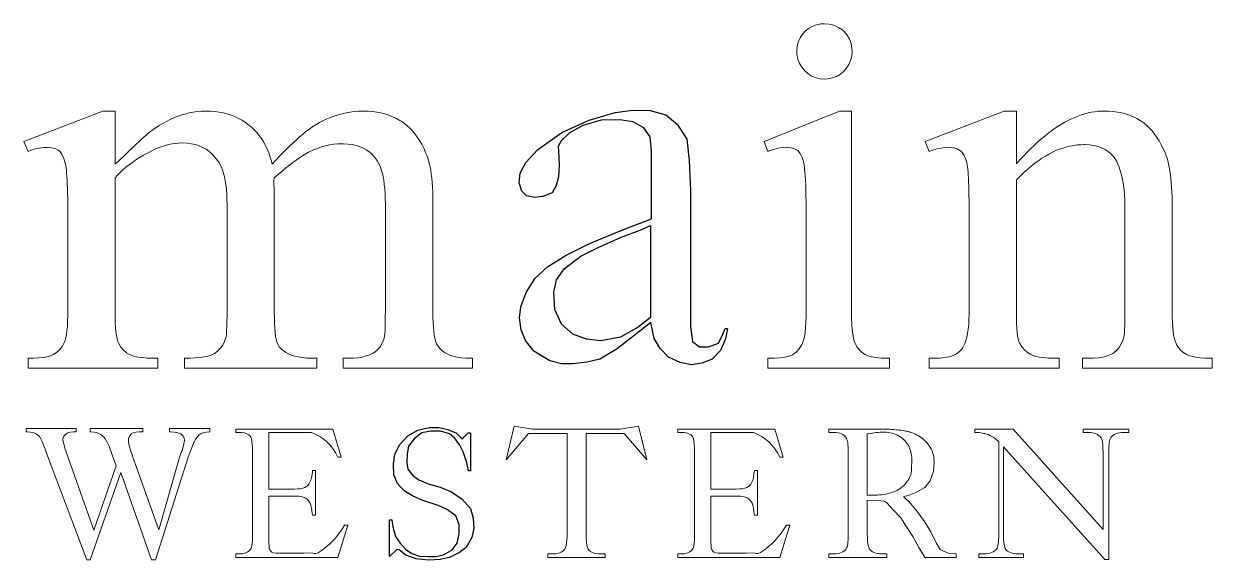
# Model space of a CAD drawing. Extents: x 182 to 1067, y -1436 to 264.
# Drawn here: x 265.94 to 280.24, y 156.9 to 163.36 of the extents above; entities that cross this region are included whole.
import ezdxf

# ---------------------------------------------------------------- set-up
doc = ezdxf.new("R2010")
doc.units = 0
doc.header["$LTSCALE"] = 12
doc.header["$MEASUREMENT"] = 0
doc.layers.add('L18', color=4, linetype='CONTINUOUS')

msp = doc.modelspace()

# ---------------------------------------------------------------- linework, layer by layer
at = {"layer": 'L18', "lineweight": 0}
for points in [[(275.576, 163.363), (275.536, 163.361), (275.48, 163.351), (275.429, 163.332), (275.382, 163.305), (275.339, 163.268), (275.312, 163.238), (275.281, 163.192), (275.259, 163.142), (275.246, 163.088), (275.241, 163.032), (275.243, 162.991), (275.254, 162.937), (275.274, 162.886), (275.302, 162.839), (275.339, 162.795), (275.37, 162.768), (275.416, 162.737), (275.465, 162.715), (275.519, 162.701), (275.576, 162.697), (275.616, 162.699), (275.67, 162.71), (275.721, 162.729), (275.768, 162.758), (275.812, 162.795), (275.837, 162.824), (275.868, 162.871), (275.89, 162.921), (275.903, 162.974), (275.907, 163.032), (275.905, 163.07), (275.895, 163.125), (275.876, 163.176), (275.848, 163.224), (275.812, 163.268), (275.783, 163.293), (275.737, 163.324), (275.686, 163.346), (275.633, 163.359), (275.576, 163.363)], [(276.89, 158.023), (276.893, 158.041), (276.894, 158.063), (276.895, 158.085), (276.895, 158.103), (276.893, 158.125), (276.89, 158.146), (276.886, 158.167), (276.881, 158.188), (276.874, 158.207), (276.867, 158.227), (276.858, 158.245), (276.848, 158.264), (276.836, 158.281), (276.824, 158.298), (276.81, 158.315), (276.804, 158.321), (276.789, 158.337), (276.772, 158.353), (276.755, 158.367), (276.738, 158.38), (276.72, 158.392), (276.702, 158.404), (276.683, 158.414), (276.663, 158.424), (276.643, 158.433), (276.623, 158.441), (276.602, 158.447), (276.6, 158.448), (276.585, 158.452), (276.569, 158.456), (276.553, 158.459), (276.535, 158.462), (276.516, 158.465), (276.496, 158.468), (276.476, 158.471), (276.454, 158.473), (276.432, 158.475), (276.409, 158.477), (276.385, 158.478), (276.359, 158.48), (276.333, 158.481), (276.306, 158.482), (276.278, 158.482), (276.249, 158.483), (276.22, 158.483), (275.628, 158.483), (275.628, 158.441), (275.689, 158.441), (275.714, 158.44), (275.738, 158.437), (275.76, 158.431), (275.78, 158.424), (275.798, 158.415), (275.814, 158.404), (275.828, 158.39), (275.834, 158.383), (275.841, 158.371), (275.846, 158.356), (275.851, 158.339), (275.855, 158.318), (275.858, 158.295), (275.86, 158.269), (275.861, 158.241), (275.862, 158.209), (275.862, 157.21), (275.862, 157.208), (275.861, 157.177), (275.86, 157.149), (275.858, 157.123), (275.855, 157.101), (275.852, 157.082), (275.847, 157.066), (275.842, 157.052), (275.837, 157.042), (275.827, 157.03), (275.813, 157.016), (275.797, 157.004), (275.779, 156.995), (275.76, 156.988), (275.738, 156.982), (275.715, 156.979), (275.689, 156.978), (275.628, 156.978), (275.628, 156.936), (276.324, 156.936), (276.324, 156.978), (276.26, 156.978), (276.237, 156.979), (276.214, 156.982), (276.192, 156.987), (276.172, 156.994), (276.154, 157.003), (276.138, 157.015), (276.124, 157.028), (276.118, 157.036), (276.111, 157.048), (276.106, 157.063), (276.101, 157.08), (276.097, 157.1), (276.094, 157.123), (276.092, 157.149), (276.091, 157.178), (276.09, 157.21), (276.09, 157.627), (276.217, 157.623), (276.295, 157.614), (276.324, 157.593), (276.407, 157.505), (276.493, 157.414), (276.562, 157.304), (276.64, 157.189), (276.71, 157.055), (276.784, 156.936), (277.159, 156.936), (277.159, 156.98), (277.063, 156.989), (277.007, 157.01), (276.966, 157.034), (276.918, 157.114), (276.854, 157.245), (276.779, 157.368), (276.691, 157.489), (276.592, 157.612), (276.53, 157.663), (276.53, 157.671), (276.584, 157.684), (276.683, 157.721), (276.782, 157.78), (276.846, 157.858), (276.886, 157.976), (276.895, 158.085)]]:
    msp.add_lwpolyline(points, dxfattribs=at)
for points in [[(270.032, 162.312), (270.016, 162.312), (269.967, 162.31), (269.917, 162.306), (269.867, 162.299), (269.818, 162.291), (269.77, 162.28), (269.721, 162.267), (269.673, 162.251), (269.625, 162.233), (269.577, 162.213), (269.529, 162.191), (269.5, 162.175), (269.468, 162.156), (269.435, 162.135), (269.401, 162.112), (269.367, 162.087), (269.331, 162.06), (269.295, 162.031), (269.258, 162), (269.22, 161.966), (269.181, 161.93), (269.141, 161.892), (269.101, 161.852), (269.059, 161.811), (269.017, 161.767), (268.974, 161.72), (268.93, 161.672), (268.921, 161.707), (268.906, 161.758), (268.889, 161.807), (268.87, 161.853), (268.849, 161.898), (268.826, 161.94), (268.801, 161.98), (268.774, 162.018), (268.744, 162.054), (268.713, 162.087), (268.679, 162.119), (268.644, 162.148), (268.607, 162.174), (268.566, 162.201), (268.524, 162.224), (268.48, 162.245), (268.434, 162.262), (268.388, 162.278), (268.34, 162.29), (268.29, 162.3), (268.24, 162.307), (268.187, 162.311), (268.134, 162.312), (268.127, 162.312), (268.077, 162.31), (268.028, 162.306), (267.978, 162.299), (267.929, 162.289), (267.879, 162.276), (267.829, 162.261), (267.779, 162.243), (267.747, 162.23), (267.701, 162.21), (267.657, 162.188), (267.613, 162.164), (267.569, 162.138), (267.527, 162.111), (267.485, 162.081), (267.445, 162.049), (267.444, 162.049), (267.43, 162.037), (267.411, 162.021), (267.389, 162.001), (267.361, 161.976), (267.329, 161.946), (267.292, 161.912), (267.25, 161.873), (267.204, 161.83), (267.154, 161.781), (267.098, 161.729), (267.038, 161.672), (267.038, 162.312), (266.89, 162.312), (265.939, 161.944), (265.991, 161.826), (266.028, 161.839), (266.082, 161.855), (266.132, 161.866), (266.179, 161.873), (266.222, 161.875), (266.276, 161.871), (266.324, 161.858), (266.363, 161.836), (266.378, 161.822), (266.403, 161.786), (266.423, 161.741), (266.439, 161.685), (266.44, 161.682), (266.444, 161.657), (266.448, 161.628), (266.452, 161.596), (266.455, 161.559), (266.458, 161.518), (266.461, 161.473), (266.463, 161.424), (266.465, 161.371), (266.467, 161.314), (266.468, 161.253), (266.469, 161.188), (266.47, 161.119), (266.47, 161.045), (266.47, 159.896), (266.469, 159.841), (266.467, 159.777), (266.464, 159.719), (266.459, 159.668), (266.453, 159.622), (266.445, 159.583), (266.436, 159.549), (266.425, 159.522), (266.425, 159.521), (266.4, 159.476), (266.37, 159.437), (266.335, 159.405), (266.294, 159.381), (266.291, 159.379), (266.259, 159.365), (266.219, 159.354), (266.173, 159.346), (266.119, 159.34), (266.059, 159.336), (265.991, 159.335), (265.991, 159.217), (267.552, 159.217), (267.552, 159.335), (267.49, 159.335), (267.425, 159.338), (267.367, 159.343), (267.317, 159.349), (267.274, 159.358), (267.238, 159.368), (267.21, 159.381), (267.176, 159.401), (267.139, 159.431), (267.108, 159.469), (267.083, 159.512), (267.083, 159.512), (267.073, 159.537), (267.063, 159.57), (267.056, 159.608), (267.049, 159.652), (267.044, 159.704), (267.041, 159.761), (267.039, 159.825), (267.038, 159.896), (267.038, 161.508), (267.039, 161.508), (267.068, 161.541), (267.099, 161.573), (267.133, 161.604), (267.169, 161.635), (267.207, 161.665), (267.247, 161.694), (267.289, 161.723), (267.333, 161.752), (267.38, 161.779), (267.428, 161.806), (267.479, 161.833), (267.508, 161.847), (267.556, 161.869), (267.605, 161.887), (267.653, 161.902), (267.702, 161.913), (267.75, 161.922), (267.799, 161.926), (267.848, 161.928), (267.854, 161.928), (267.907, 161.925), (267.957, 161.919), (268.004, 161.908), (268.05, 161.893), (268.092, 161.874), (268.133, 161.851), (268.171, 161.824), (268.207, 161.793), (268.24, 161.757), (268.272, 161.718), (268.278, 161.708), (268.297, 161.677), (268.314, 161.643), (268.329, 161.605), (268.342, 161.564), (268.354, 161.52), (268.363, 161.474), (268.371, 161.423), (268.377, 161.37), (268.382, 161.313), (268.384, 161.253), (268.385, 161.189), (268.385, 159.896), (268.385, 159.843), (268.384, 159.774), (268.383, 159.714), (268.38, 159.664), (268.377, 159.624), (268.373, 159.593), (268.368, 159.571), (268.356, 159.538), (268.333, 159.494), (268.306, 159.455), (268.272, 159.422), (268.234, 159.394), (268.225, 159.389), (268.193, 159.374), (268.154, 159.362), (268.11, 159.352), (268.06, 159.345), (268.003, 159.339), (267.941, 159.336), (267.872, 159.335), (267.872, 159.217), (269.467, 159.217), (269.467, 159.335), (269.409, 159.336), (269.346, 159.338), (269.29, 159.344), (269.24, 159.351), (269.196, 159.361), (269.158, 159.373), (269.126, 159.387), (269.087, 159.409), (269.046, 159.44), (269.014, 159.474), (268.992, 159.512), (268.983, 159.534), (268.975, 159.564), (268.969, 159.601), (268.963, 159.645), (268.959, 159.697), (268.956, 159.756), (268.955, 159.822), (268.954, 159.896), (268.954, 161.331), (268.947, 161.472), (268.954, 161.508), (268.956, 161.51), (269.003, 161.551), (269.049, 161.59), (269.093, 161.627), (269.136, 161.661), (269.178, 161.693), (269.218, 161.722), (269.257, 161.75), (269.295, 161.774), (269.332, 161.796), (269.367, 161.816), (269.402, 161.833), (269.424, 161.843), (269.473, 161.863), (269.522, 161.88), (269.571, 161.894), (269.62, 161.904), (269.669, 161.912), (269.718, 161.917), (269.767, 161.918), (269.787, 161.918), (269.842, 161.915), (269.893, 161.908), (269.942, 161.896), (269.987, 161.881), (270.03, 161.862), (270.069, 161.839), (270.106, 161.812), (270.14, 161.781), (270.17, 161.747), (270.198, 161.708), (270.214, 161.679), (270.228, 161.646), (270.242, 161.61), (270.253, 161.57), (270.263, 161.526), (270.271, 161.479), (270.278, 161.428), (270.284, 161.374), (270.288, 161.316), (270.29, 161.255), (270.291, 161.189), (270.291, 159.896), (270.29, 159.854), (270.29, 159.784), (270.289, 159.723), (270.287, 159.672), (270.284, 159.631), (270.281, 159.6), (270.277, 159.577), (270.273, 159.564), (270.253, 159.516), (270.228, 159.474), (270.198, 159.438), (270.163, 159.41), (270.143, 159.398), (270.104, 159.378), (270.061, 159.363), (270.013, 159.35), (269.962, 159.342), (269.906, 159.336), (269.846, 159.335), (269.781, 159.335), (269.781, 159.217), (271.338, 159.217), (271.338, 159.335), (271.328, 159.335), (271.264, 159.336), (271.206, 159.341), (271.154, 159.348), (271.108, 159.359), (271.068, 159.372), (271.035, 159.387), (271.004, 159.405), (270.963, 159.436), (270.931, 159.471), (270.907, 159.509), (270.907, 159.51), (270.896, 159.539), (270.888, 159.574), (270.88, 159.614), (270.874, 159.66), (270.869, 159.711), (270.865, 159.767), (270.863, 159.829), (270.863, 159.896), (270.863, 161.189), (270.863, 161.218), (270.862, 161.281), (270.86, 161.341), (270.857, 161.398), (270.853, 161.452), (270.848, 161.504), (270.842, 161.553), (270.836, 161.599), (270.828, 161.642), (270.819, 161.682), (270.809, 161.72), (270.799, 161.755), (270.787, 161.787), (270.775, 161.814), (270.752, 161.864), (270.728, 161.912), (270.702, 161.956), (270.674, 161.998), (270.646, 162.037), (270.616, 162.073), (270.584, 162.107), (270.551, 162.138), (270.516, 162.165), (270.48, 162.191), (270.466, 162.199), (270.423, 162.223), (270.378, 162.244), (270.333, 162.262), (270.286, 162.277), (270.238, 162.29), (270.188, 162.299), (270.138, 162.307), (270.086, 162.311)], [(275.899, 162.312), (275.755, 162.312), (274.85, 161.945), (274.895, 161.826), (274.896, 161.827), (274.959, 161.848), (275.017, 161.864), (275.07, 161.873), (275.118, 161.876), (275.153, 161.874), (275.208, 161.861), (275.253, 161.836), (275.282, 161.802), (275.307, 161.753), (275.325, 161.689), (275.325, 161.687), (275.331, 161.658), (275.335, 161.623), (275.339, 161.582), (275.343, 161.536), (275.346, 161.484), (275.349, 161.427), (275.351, 161.364), (275.352, 161.295), (275.354, 161.221), (275.354, 161.141), (275.355, 161.055), (275.355, 159.896), (275.354, 159.841), (275.352, 159.767), (275.348, 159.701), (275.342, 159.644), (275.334, 159.594), (275.324, 159.552), (275.312, 159.519), (275.302, 159.499), (275.27, 159.449), (275.233, 159.408), (275.19, 159.378), (275.182, 159.373), (275.145, 159.359), (275.098, 159.349), (275.041, 159.341), (274.973, 159.337), (274.895, 159.335), (274.895, 159.217), (276.356, 159.217), (276.356, 159.335), (276.336, 159.335), (276.262, 159.337), (276.197, 159.343), (276.143, 159.352), (276.098, 159.365), (276.064, 159.381), (276.046, 159.392), (276.004, 159.426), (275.969, 159.47), (275.942, 159.522), (275.934, 159.541), (275.924, 159.579), (275.915, 159.625), (275.908, 159.68), (275.903, 159.743), (275.901, 159.815), (275.899, 159.896)], [(276.786, 161.944), (276.837, 161.826), (276.875, 161.839), (276.928, 161.855), (276.979, 161.866), (277.025, 161.873), (277.068, 161.876), (277.073, 161.876), (277.127, 161.871), (277.173, 161.856), (277.213, 161.833), (277.233, 161.813), (277.256, 161.777), (277.276, 161.73), (277.292, 161.672), (277.294, 161.662), (277.297, 161.64), (277.3, 161.613), (277.303, 161.582), (277.305, 161.545), (277.308, 161.505), (277.31, 161.459), (277.312, 161.409), (277.313, 161.354), (277.314, 161.295), (277.315, 161.232), (277.316, 161.163), (277.316, 161.09), (277.316, 161.012), (277.316, 159.896), (277.316, 159.865), (277.314, 159.8), (277.311, 159.74), (277.305, 159.685), (277.298, 159.634), (277.289, 159.588), (277.278, 159.547), (277.265, 159.511), (277.25, 159.48), (277.234, 159.453), (277.224, 159.441), (277.196, 159.413), (277.162, 159.389), (277.122, 159.37), (277.077, 159.354), (277.026, 159.344), (276.969, 159.337), (276.906, 159.335), (276.837, 159.335), (276.837, 159.217), (278.398, 159.217), (278.398, 159.335), (278.337, 159.336), (278.272, 159.338), (278.214, 159.343), (278.163, 159.349), (278.12, 159.358), (278.085, 159.368), (278.057, 159.381), (278.017, 159.405), (277.981, 159.436), (277.949, 159.474), (277.923, 159.519), (277.915, 159.537), (277.907, 159.566), (277.9, 159.602), (277.895, 159.646), (277.89, 159.697), (277.887, 159.756), (277.885, 159.822), (277.885, 159.896), (277.885, 161.482), (277.895, 161.493), (277.937, 161.535), (277.98, 161.575), (278.022, 161.613), (278.064, 161.649), (278.107, 161.683), (278.149, 161.714), (278.191, 161.743), (278.234, 161.769), (278.276, 161.793), (278.319, 161.815), (278.361, 161.835), (278.404, 161.852), (278.446, 161.867), (278.488, 161.88), (278.531, 161.89), (278.574, 161.898), (278.616, 161.904), (278.659, 161.907), (278.701, 161.909), (278.709, 161.909), (278.764, 161.906), (278.817, 161.899), (278.865, 161.887), (278.91, 161.871), (278.952, 161.85), (278.989, 161.826), (279.023, 161.796), (279.053, 161.763), (279.08, 161.725), (279.092, 161.704), (279.107, 161.672), (279.122, 161.636), (279.135, 161.598), (279.146, 161.557), (279.157, 161.512), (279.166, 161.466), (279.173, 161.416), (279.18, 161.364), (279.184, 161.309), (279.188, 161.251), (279.19, 161.191), (279.191, 161.127), (279.191, 159.896), (279.191, 159.869), (279.19, 159.796), (279.189, 159.733), (279.187, 159.681), (279.184, 159.64), (279.181, 159.608), (279.177, 159.588), (279.166, 159.553), (279.146, 159.507), (279.12, 159.465), (279.091, 159.43), (279.056, 159.4), (279.045, 159.392), (279.011, 159.375), (278.971, 159.36), (278.924, 159.349), (278.871, 159.341), (278.812, 159.336), (278.746, 159.335), (278.681, 159.335), (278.681, 159.217), (280.242, 159.217), (280.242, 159.335), (280.224, 159.335), (280.157, 159.337), (280.097, 159.341), (280.044, 159.347), (279.999, 159.356), (279.961, 159.367), (279.931, 159.381), (279.901, 159.399), (279.863, 159.43), (279.831, 159.467), (279.807, 159.509), (279.807, 159.511), (279.795, 159.539), (279.786, 159.573), (279.777, 159.613), (279.771, 159.659), (279.766, 159.709), (279.762, 159.766), (279.76, 159.828), (279.759, 159.896), (279.759, 161.18), (279.759, 161.216), (279.758, 161.278), (279.756, 161.337), (279.753, 161.394), (279.749, 161.448), (279.744, 161.499), (279.738, 161.548), (279.732, 161.594), (279.724, 161.637), (279.715, 161.678), (279.706, 161.716), (279.695, 161.751), (279.683, 161.784), (279.674, 161.808), (279.651, 161.859), (279.628, 161.907), (279.602, 161.953), (279.576, 161.995), (279.548, 162.035), (279.518, 162.072), (279.487, 162.106), (279.455, 162.137), (279.422, 162.165), (279.387, 162.191), (279.375, 162.199), (279.334, 162.222), (279.291, 162.243), (279.246, 162.261), (279.199, 162.277), (279.152, 162.29), (279.102, 162.299), (279.05, 162.307), (278.997, 162.311), (278.943, 162.312), (278.905, 162.311), (278.866, 162.309), (278.827, 162.304), (278.788, 162.297), (278.748, 162.289), (278.709, 162.279), (278.669, 162.266), (278.629, 162.252), (278.589, 162.236), (278.549, 162.218), (278.509, 162.199), (278.468, 162.177), (278.427, 162.153), (278.387, 162.128), (278.345, 162.101), (278.304, 162.071), (278.263, 162.041), (278.222, 162.007), (278.18, 161.972), (278.138, 161.936), (278.097, 161.897), (278.054, 161.857), (278.012, 161.814), (277.97, 161.77), (277.928, 161.724), (277.885, 161.675), (277.885, 162.312), (277.737, 162.312)], [(267.565, 157.267), (267.253, 158.144), (267.247, 158.163), (267.232, 158.204), (267.221, 158.241), (267.211, 158.274), (267.205, 158.302), (267.201, 158.327), (267.2, 158.347), (267.201, 158.367), (267.211, 158.397), (267.231, 158.421), (267.233, 158.423), (267.257, 158.437), (267.289, 158.446), (267.329, 158.449), (267.372, 158.449), (267.372, 158.491), (266.74, 158.491), (266.74, 158.449), (266.745, 158.449), (266.784, 158.447), (266.812, 158.442), (266.841, 158.43), (266.871, 158.412), (266.887, 158.4), (266.91, 158.376), (266.918, 158.363), (266.935, 158.336), (266.951, 158.307), (266.966, 158.275), (267.004, 158.172), (267.052, 158.041), (266.783, 157.264), (266.463, 158.172), (266.449, 158.21), (266.435, 158.252), (266.424, 158.287), (266.417, 158.316), (266.412, 158.338), (266.411, 158.355), (266.411, 158.367), (266.422, 158.396), (266.444, 158.421), (266.445, 158.422), (266.471, 158.437), (266.503, 158.446), (266.541, 158.449), (266.57, 158.449), (266.57, 158.491), (265.969, 158.491), (265.969, 158.449), (265.984, 158.449), (266.022, 158.445), (266.054, 158.439), (266.081, 158.428), (266.103, 158.414), (266.127, 158.391), (266.146, 158.363), (266.149, 158.357), (266.157, 158.339), (266.167, 158.314), (266.18, 158.282), (266.196, 158.241), (266.214, 158.193), (266.697, 156.909), (266.74, 156.909), (267.107, 157.958), (267.477, 156.909), (267.525, 156.909), (267.923, 158.155), (267.927, 158.166), (267.942, 158.21), (267.957, 158.249), (267.969, 158.282), (267.98, 158.309), (267.99, 158.33), (267.999, 158.346), (268.007, 158.359), (268.029, 158.388), (268.051, 158.411), (268.074, 158.427), (268.078, 158.429), (268.106, 158.44), (268.139, 158.447), (268.177, 158.449), (268.177, 158.491), (267.692, 158.491), (267.692, 158.449), (267.713, 158.448), (267.75, 158.446), (267.783, 158.441), (267.811, 158.433), (267.83, 158.423), (267.855, 158.401), (267.865, 158.383), (267.872, 158.352), (267.872, 158.348), (267.87, 158.327), (267.865, 158.302), (267.858, 158.272), (267.848, 158.238), (267.835, 158.199), (267.819, 158.155)], [(272.063, 158.483), (271.842, 158.516), (271.743, 158.11), (272.015, 158.427), (272.477, 158.427), (272.477, 157.204), (272.477, 157.192), (272.475, 157.147), (272.472, 157.11), (272.467, 157.079), (272.459, 157.055), (272.45, 157.037), (272.431, 157.016), (272.406, 156.999), (272.377, 156.987), (272.343, 156.98), (272.304, 156.978), (272.247, 156.978), (272.247, 156.936), (272.935, 156.936), (272.935, 156.978), (272.879, 156.978), (272.856, 156.979), (272.82, 156.984), (272.788, 156.993), (272.761, 157.007), (272.739, 157.026), (272.732, 157.036), (272.723, 157.056), (272.715, 157.083), (272.71, 157.117), (272.707, 157.157), (272.707, 157.204), (272.707, 158.427), (273.166, 158.427), (273.439, 158.11), (273.339, 158.516), (273.118, 158.483)], [(277.673, 157.204), (277.672, 157.173), (277.671, 157.145), (277.669, 157.119), (277.666, 157.097), (277.662, 157.078), (277.657, 157.061), (277.652, 157.048), (277.645, 157.037), (277.637, 157.027), (277.622, 157.014), (277.606, 157.003), (277.587, 156.994), (277.566, 156.987), (277.543, 156.982), (277.518, 156.979), (277.491, 156.978), (277.432, 156.978), (277.432, 156.936), (277.97, 156.936), (277.97, 156.978), (277.91, 156.978), (277.883, 156.979), (277.858, 156.982), (277.835, 156.987), (277.813, 156.994), (277.795, 157.003), (277.778, 157.013), (277.763, 157.026), (277.758, 157.032), (277.751, 157.044), (277.745, 157.058), (277.74, 157.075), (277.736, 157.095), (277.733, 157.118), (277.731, 157.144), (277.73, 157.173), (277.729, 157.204), (277.729, 158.268), (277.829, 158.157), (278.951, 156.911), (278.996, 156.911), (278.996, 158.215), (278.996, 158.215), (278.996, 158.246), (278.998, 158.274), (279, 158.299), (279.003, 158.321), (279.007, 158.341), (279.011, 158.357), (279.017, 158.371), (279.023, 158.381), (279.031, 158.39), (279.045, 158.404), (279.062, 158.415), (279.08, 158.424), (279.101, 158.431), (279.124, 158.437), (279.149, 158.44), (279.176, 158.441), (279.237, 158.441), (279.237, 158.483), (278.687, 158.483), (278.687, 158.441), (278.746, 158.441), (278.774, 158.44), (278.799, 158.437), (278.822, 158.432), (278.843, 158.425), (278.862, 158.416), (278.878, 158.405), (278.893, 158.393), (278.898, 158.386), (278.905, 158.375), (278.911, 158.36), (278.916, 158.343), (278.92, 158.323), (278.924, 158.3), (278.926, 158.275), (278.927, 158.246), (278.928, 158.215), (278.928, 157.273), (277.845, 158.483), (277.384, 158.483), (277.384, 158.441), (277.406, 158.44), (277.433, 158.439), (277.457, 158.437), (277.477, 158.434), (277.494, 158.43), (277.502, 158.428), (277.528, 158.42), (277.552, 158.411), (277.573, 158.402), (277.591, 158.393), (277.607, 158.383), (277.616, 158.377), (277.629, 158.367), (277.644, 158.354), (277.66, 158.339), (277.673, 158.327), (277.673, 157.204)], [(276.278, 158.444), (276.293, 158.444), (276.317, 158.443), (276.34, 158.44), (276.363, 158.437), (276.384, 158.432), (276.405, 158.427), (276.426, 158.42), (276.445, 158.411), (276.464, 158.402), (276.482, 158.392), (276.499, 158.381), (276.515, 158.368), (276.531, 158.354), (276.537, 158.349), (276.551, 158.333), (276.564, 158.317), (276.575, 158.3), (276.586, 158.283), (276.595, 158.265), (276.603, 158.246), (276.61, 158.226), (276.616, 158.206), (276.62, 158.185), (276.623, 158.163), (276.625, 158.141), (276.626, 158.118), (276.625, 158.111), (276.624, 157.998), (276.622, 157.977), (276.618, 157.957), (276.613, 157.937), (276.607, 157.917), (276.599, 157.898), (276.59, 157.88), (276.58, 157.862), (276.568, 157.845), (276.555, 157.829), (276.541, 157.813), (276.525, 157.798), (276.508, 157.783), (276.496, 157.774), (276.481, 157.763), (276.465, 157.753), (276.448, 157.744), (276.431, 157.736), (276.413, 157.728), (276.393, 157.721), (276.373, 157.715), (276.353, 157.709), (276.331, 157.704), (276.309, 157.699), (276.285, 157.696), (276.261, 157.692), (276.237, 157.69), (276.211, 157.688), (276.185, 157.687), (276.157, 157.687), (276.153, 157.687), (276.13, 157.688), (276.09, 157.688), (276.09, 158.423), (276.102, 158.425), (276.129, 158.429), (276.154, 158.433), (276.178, 158.437), (276.201, 158.439), (276.223, 158.441), (276.243, 158.443), (276.261, 158.444)]]:
    msp.add_lwpolyline(points, close=True, dxfattribs=at)
at = {"layer": 'L18'}
for points in [[(273.494, 161.016), (273.495, 161.835), (273.479, 162.003), (273.4, 162.111), (273.27, 162.181), (273.114, 162.207), (272.886, 162.202), (272.667, 162.136), (272.503, 162.044), (272.408, 161.954), (272.37, 161.885), (272.376, 161.835), (272.381, 161.658), (272.376, 161.518), (272.346, 161.414), (272.299, 161.327), (272.185, 161.281), (272.088, 161.272), (271.989, 161.289), (271.935, 161.346), (271.901, 161.448), (271.914, 161.564), (271.982, 161.694), (272.122, 161.844), (272.413, 162.054), (272.744, 162.202), (273.055, 162.293), (273.269, 162.322), (273.476, 162.317), (273.664, 162.267), (273.804, 162.154), (273.918, 161.972), (273.946, 161.718), (273.962, 161.353), (273.962, 159.716), (273.987, 159.537), (274.073, 159.471), (274.181, 159.471), (274.299, 159.518), (274.35, 159.625), (274.379, 159.695), (274.407, 159.695), (274.386, 159.568), (274.323, 159.428), (274.225, 159.326), (274.1, 159.277), (273.974, 159.255), (273.84, 159.282), (273.699, 159.35), (273.599, 159.454), (273.527, 159.572), (273.487, 159.765), (273.297, 159.616), (273.07, 159.442), (272.872, 159.325), (272.719, 159.288), (272.548, 159.269), (272.409, 159.269), (272.268, 159.303), (272.078, 159.42), (271.978, 159.547), (271.924, 159.679), (271.906, 159.821), (271.919, 159.953), (271.984, 160.125), (272.092, 160.298), (272.242, 160.434), (272.466, 160.577), (272.732, 160.71), (273.028, 160.833), (273.261, 160.926)], [(273.483, 159.827), (273.335, 159.711), (273.12, 159.591), (272.883, 159.545), (272.71, 159.566), (272.546, 159.627), (272.412, 159.746), (272.329, 159.921), (272.319, 160.13), (272.35, 160.28), (272.448, 160.414), (272.643, 160.564), (272.851, 160.668), (273.12, 160.79), (273.359, 160.878), (273.483, 160.933)], [(270.339, 156.948), (270.339, 157.391), (270.369, 157.391), (270.379, 157.304), (270.411, 157.189), (270.468, 157.108), (270.533, 157.038), (270.608, 156.984), (270.703, 156.951), (270.803, 156.946), (270.899, 156.948), (270.991, 156.967), (271.094, 157.027), (271.154, 157.109), (271.178, 157.222), (271.178, 157.333), (271.138, 157.439), (271.027, 157.518), (270.925, 157.563), (270.743, 157.622), (270.616, 157.678), (270.515, 157.738), (270.436, 157.828), (270.392, 157.933), (270.387, 158.059), (270.405, 158.175), (270.46, 158.294), (270.563, 158.402), (270.682, 158.468), (270.817, 158.5), (270.933, 158.5), (271.044, 158.476), (271.147, 158.431), (271.199, 158.381), (271.219, 158.365), (271.241, 158.387), (271.288, 158.436), (271.315, 158.436), (271.315, 157.979), (271.29, 157.979), (271.272, 158.077), (271.226, 158.208), (271.188, 158.289), (271.124, 158.375), (271.061, 158.424), (270.956, 158.459), (270.837, 158.459), (270.729, 158.437), (270.636, 158.364), (270.571, 158.278), (270.555, 158.183), (270.55, 158.081), (270.561, 157.999), (270.621, 157.925), (270.694, 157.869), (270.806, 157.823), (270.95, 157.783), (271.088, 157.727), (271.215, 157.64), (271.315, 157.524), (271.347, 157.408), (271.355, 157.284), (271.331, 157.177), (271.263, 157.058), (271.181, 156.995), (271.062, 156.934), (270.949, 156.913), (270.808, 156.903), (270.66, 156.919), (270.539, 156.963), (270.458, 157.028), (270.428, 157.031)]]:
    msp.add_lwpolyline(points, close=True, dxfattribs=at)
at = {"layer": 'L18', "lineweight": 0}
for points in [[(269.41, 156.99), (269.313, 156.989), (269.278, 156.987), (269.24, 156.987), (269.004, 156.987), (268.976, 156.988), (268.946, 156.992), (268.926, 157), (268.913, 157.01), (268.897, 157.036), (268.894, 157.049), (268.891, 157.075), (268.889, 157.112), (268.889, 157.16), (268.889, 157.676), (269.195, 157.676), (269.214, 157.676), (269.248, 157.674), (269.278, 157.669), (269.303, 157.663), (269.324, 157.653), (269.348, 157.638), (269.369, 157.616), (269.385, 157.591), (269.388, 157.582), (269.394, 157.56), (269.401, 157.529), (269.407, 157.492), (269.413, 157.446), (269.451, 157.446), (269.451, 157.984), (269.413, 157.984), (269.413, 157.972), (269.409, 157.934), (269.402, 157.899), (269.394, 157.868), (269.383, 157.841), (269.369, 157.818), (269.354, 157.799), (269.342, 157.79), (269.322, 157.779), (269.298, 157.77), (269.268, 157.764), (269.234, 157.761), (269.195, 157.76), (268.889, 157.76), (268.889, 158.442), (269.364, 158.442), (269.403, 158.441, -0.194471), (269.72, 158.144), (269.76, 158.144), (269.659, 158.483), (268.493, 158.483), (268.493, 158.441), (268.542, 158.441), (268.565, 158.44), (268.597, 158.435), (268.624, 158.426), (268.647, 158.412), (268.665, 158.395), (268.672, 158.384), (268.679, 158.363), (268.684, 158.336), (268.689, 158.302), (268.691, 158.261), (268.692, 158.213), (268.692, 157.208), (268.692, 157.18), (268.69, 157.139), (268.688, 157.105), (268.685, 157.078), (268.68, 157.059), (268.676, 157.048), (268.659, 157.023), (268.635, 157.004), (268.627, 156.999), (268.599, 156.987), (268.571, 156.98), (268.542, 156.978), (268.493, 156.978), (268.493, 156.936), (269.72, 156.936), (269.84, 157.324), (269.799, 157.324, -0.121442), (269.487, 156.995, -0.261254)], [(274.728, 156.99), (274.632, 156.989), (274.597, 156.987), (274.559, 156.987), (274.323, 156.987), (274.295, 156.988), (274.265, 156.992), (274.245, 157), (274.232, 157.01), (274.216, 157.036), (274.213, 157.049), (274.21, 157.075), (274.208, 157.112), (274.208, 157.16), (274.208, 157.676), (274.514, 157.676), (274.532, 157.676), (274.567, 157.674), (274.597, 157.669), (274.622, 157.663), (274.643, 157.653), (274.667, 157.638), (274.688, 157.616), (274.703, 157.591), (274.707, 157.582), (274.713, 157.56), (274.72, 157.529), (274.726, 157.492), (274.732, 157.446), (274.77, 157.446), (274.77, 157.984), (274.732, 157.984), (274.731, 157.972), (274.727, 157.934), (274.721, 157.899), (274.713, 157.868), (274.702, 157.841), (274.688, 157.818), (274.673, 157.799), (274.661, 157.79), (274.641, 157.779), (274.616, 157.77), (274.587, 157.764), (274.553, 157.761), (274.514, 157.76), (274.208, 157.76), (274.208, 158.442), (274.683, 158.442), (274.721, 158.441, -0.194471), (275.039, 158.144), (275.079, 158.144), (274.978, 158.483), (273.811, 158.483), (273.811, 158.441), (273.861, 158.441), (273.884, 158.44), (273.916, 158.435), (273.943, 158.426), (273.966, 158.412), (273.984, 158.395), (273.991, 158.384), (273.998, 158.363), (274.003, 158.336), (274.008, 158.302), (274.01, 158.261), (274.011, 158.213), (274.011, 157.208), (274.01, 157.18), (274.009, 157.139), (274.007, 157.105), (274.004, 157.078), (273.999, 157.059), (273.995, 157.048), (273.978, 157.023), (273.954, 157.004), (273.946, 156.999), (273.918, 156.987), (273.89, 156.98), (273.861, 156.978), (273.811, 156.978), (273.811, 156.936), (275.038, 156.936), (275.159, 157.324), (275.117, 157.324, -0.121442), (274.805, 156.995, -0.261254)]]:
    msp.add_lwpolyline(points, format="xyb", close=True, dxfattribs=at)

doc.saveas('drawing.dxf')
